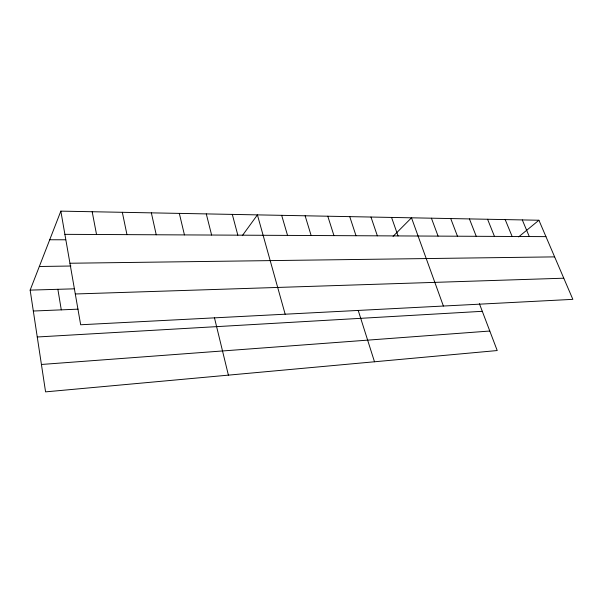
<?xml version="1.0" encoding="UTF-8"?>
<svg xmlns="http://www.w3.org/2000/svg" width="603" height="603" viewBox="0 0 603 603"><rect width="100%" height="100%" fill="white"/><g stroke="black" fill="none" stroke-linecap="round" stroke-linejoin="round"><path stroke-width="0.9" d="M479.385 303.641L497.219 350.547L45.572 391.867L30.15 290.111L60.843 211.133L538.916 220.238L572.85 299.352L80.666 324.761L60.843 211.133M242.3 235.683L257.413 214.879L285.166 314.208M393.066 236.353L411.502 217.811L443.386 306.038M518.61 236.911L538.916 220.238M41.419 364.468L489.794 331.032M37.258 336.987L482.302 311.314M33.323 311.027L78.066 309.158M75.3 293.978L563.775 278.202M30.15 290.111L74.516 288.822M39.331 266.496L70.935 266.021M69.94 263.247L554.632 256.878M49.717 239.76L65.682 239.783M64.89 234.341L545.941 236.632M522.296 219.922L529.283 236.549M505.193 219.598L512.128 236.466M487.578 219.258L494.452 236.384M469.42 218.912L476.242 236.301M450.712 218.557L457.458 236.21M431.416 218.188L438.08 236.112M391.558 217.434L398.048 235.924M370.981 217.042L377.365 235.826M349.74 216.635L356.011 235.728M358.257 310.56L374.501 361.777M327.798 216.221L333.949 235.622M305.126 215.784L311.133 235.509M281.676 215.339L287.541 235.396M232.306 214.397L237.823 235.162M206.286 213.899L211.615 235.042M214.457 317.781L228.394 375.141M179.325 213.387L184.443 234.906M151.353 212.859L156.237 234.778M122.326 212.301L126.962 234.635M92.184 211.728L96.533 234.492M57.873 289.304L61.287 309.859"/></g></svg>
